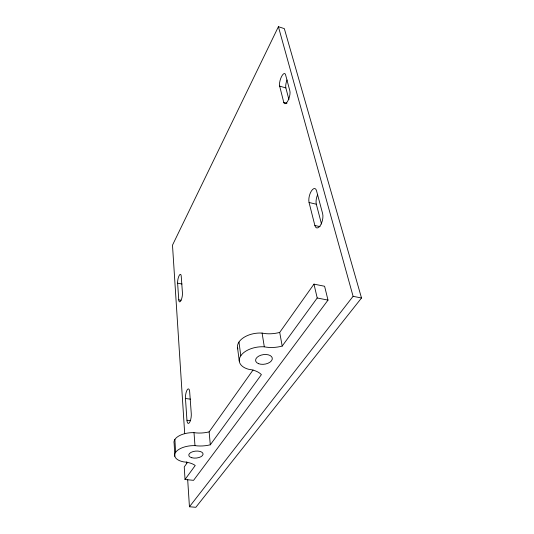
<?xml version="1.0" encoding="UTF-8"?>
<svg xmlns="http://www.w3.org/2000/svg" width="534" height="534" viewBox="0 0 534 534"><rect width="100%" height="100%" fill="white"/><g stroke="black" fill="none" stroke-linecap="round" stroke-linejoin="round"><path stroke-width="0.8" d="M187.668 479.352L189.443 506.759L195.838 507.3L361.511 297.992L284.335 28.629L278.408 26.7L172.489 245.166L184.704 433.681M187.601 462.224L184.25 466.943L185.031 479.499L193.568 480.333L328.003 300.101L324.599 286.264L313.972 284.121L279.709 332.408L282.192 346.079A25.352 15.139 -9.5 0 1 264.31 346.813A19.945 11.461 -8.3 0 0 240.914 355.584A19.945 11.461 -8.3 0 0 248.557 369.261A23.409 12.963 -7.3 0 1 261.4 374.628L210.303 444.802A21.42 10.827 -5.6 0 1 194.977 445.63A16.988 8.277 -5.2 0 0 175.673 452.271A16.988 8.277 -5.2 0 0 183.589 461.87A20.078 9.452 -4.7 0 1 195.23 465.494L185.031 479.499M210.303 444.802L209.134 431.873L253.063 369.969M282.192 346.079L317.209 297.992L313.972 284.121M189.443 506.759L353.094 296.31L278.408 26.7M186.947 420.218A6.521 2.049 -82.5 0 0 189.503 422.534A6.521 2.049 -82.5 0 0 191.272 413.63L189.677 391.802A6.341 1.962 -81.9 0 0 187.2 389.853A6.341 1.962 -81.9 0 0 185.465 398.484L186.947 420.218L190.658 420.685M185.465 398.484L190.558 399.178M178.75 299.841A5.58 1.595 -79.4 0 0 180.899 300.642A5.58 1.595 -79.4 0 0 182.448 292.886L181.226 276.191A5.467 1.535 -79.1 0 0 179.137 275.617A5.467 1.535 -79.1 0 0 177.615 283.174L178.75 299.841L180.986 300.248M177.615 283.174L182.007 284.001M317.209 297.992L328.003 300.101M353.094 296.31L361.511 297.992M314.866 225.468A8.571 3.745 -76.1 0 0 320.307 225.522A8.571 3.745 -76.1 0 0 322.636 213.64L316.502 190.671A8.337 3.511 -75.4 0 0 311.349 191.045A8.337 3.511 -75.4 0 0 309.059 202.479L314.866 225.468L320.093 226.676M309.059 202.479L316.322 204.235L321.508 224.026M283.761 102.368A7.356 2.57 -73.4 0 0 287.899 100.819A7.356 2.57 -73.4 0 0 289.869 90.893L285.55 74.72A7.202 2.43 -73.2 0 0 281.578 76.489A7.202 2.43 -73.2 0 0 279.656 86.108L283.761 102.368L286.945 103.289M279.656 86.108L285.87 87.95L288.914 99.558M279.709 332.408A24.951 15.246 -9.6 0 1 262.101 333.089L264.31 346.813M238.965 342.034L240.794 355.751M237.51 347.567L239.299 361.251M209.134 431.873A21.133 10.954 -5.5 0 1 194.016 432.66L194.977 445.63M186.54 461.91L186.646 463.572M174.898 439.435L175.599 452.378M174.832 456.31L174.144 443.414A16.768 8.384 -5.1 0 1 194.016 432.66M237.824 348.902A19.645 11.554 -8.4 0 1 262.101 333.089M285.87 87.95A7.182 2.476 -73.1 0 1 287.045 79.987M316.322 204.235A8.31 3.578 -75.3 0 1 317.663 194.59M191.759 457.725A7.176 3.491 -5.3 0 0 203.047 454.421A7.176 3.491 -5.3 0 0 192.974 451.604A7.176 3.491 -5.3 0 0 191.759 457.725M258.623 363.701A8.431 4.826 -8.6 0 0 272.2 359.402A8.431 4.826 -8.6 0 0 261.039 355.15A8.431 4.826 -8.6 0 0 258.623 363.701"/></g></svg>
